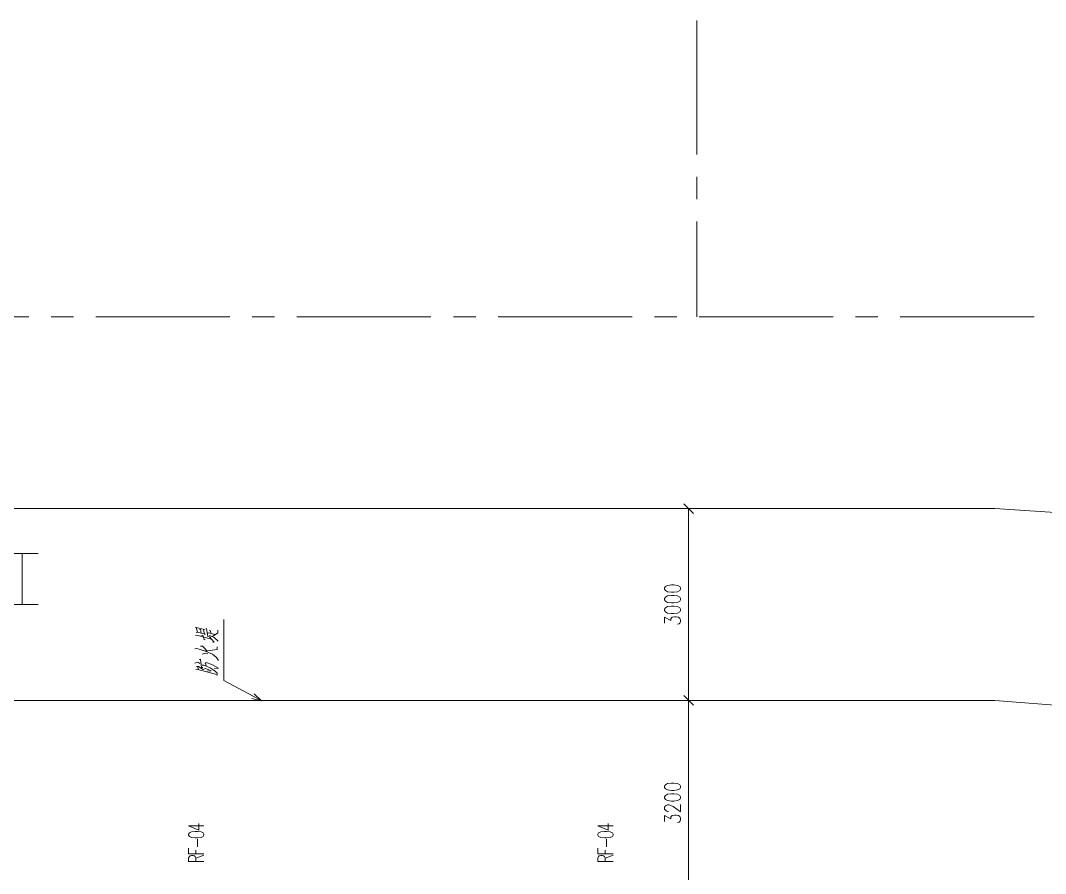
# Model space of a CAD drawing. Header units: millimetres. Extents: x 261 to 114907, y 32 to 1998430.
# Drawn here: x 77117 to 93142, y 1959347 to 1972686 of the extents above; entities that cross this region are included whole.
import ezdxf

# ---------------------------------------------------------------- set-up
doc = ezdxf.new("R2010")
doc.units = ezdxf.units.MM

msp = doc.modelspace()

# ---------------------------------------------------------------- linework, layer by layer
at = {"color": 0, "lineweight": 0}
for points in [[(87691, 1972686), (87691, 1970590)], [(87691, 1970240), (87691, 1969891)], [(87691, 1969542), (87691, 1968054)], [(77247, 1968054), (75151, 1968054)], [(77946, 1968054), (77597, 1968054)], [(80391, 1968054), (78295, 1968054)], [(81090, 1968054), (80741, 1968054)], [(83535, 1968054), (81439, 1968054)], [(84234, 1968054), (83885, 1968054)], [(86679, 1968054), (84583, 1968054)], [(87378, 1968054), (87029, 1968054)], [(89823, 1968054), (87727, 1968054)], [(90522, 1968054), (90173, 1968054)], [(92967, 1968054), (90871, 1968054)], [(87638, 1964979), (87488, 1965128)], [(92350, 1965053), (37837, 1965053)], [(87138, 1965053), (87565, 1965053)], [(87563, 1962053), (87563, 1965053)], [(101352, 1956052), (101275, 1957226), (101046, 1958382), (100667, 1959496), (100146, 1960553), (99492, 1961532), (98716, 1962417), (97830, 1963193), (96851, 1963847), (95795, 1964368), (94680, 1964747), (93525, 1964976), (92350, 1965053)], [(77396, 1964353), (72895, 1964353)], [(77396, 1964353), (72895, 1964353)], [(77146, 1963553), (77146, 1964353)], [(77146, 1963553), (77146, 1964353)], [(77396, 1963553), (72895, 1963553)], [(77396, 1963553), (72895, 1963553)], [(87188, 1963261), (87188, 1963353), (87283, 1963303), (87283, 1963328), (87295, 1963345), (87307, 1963353), (87342, 1963362), (87366, 1963362), (87402, 1963353), (87426, 1963337), (87438, 1963312), (87438, 1963286), (87426, 1963261), (87414, 1963253), (87390, 1963245)], [(79866, 1963193), (79850, 1963189), (79866, 1963195), (79992, 1963161), (79979, 1963164), (79995, 1963086)], [(79866, 1963193), (79882, 1963123)], [(79932, 1963167), (79916, 1963163)], [(79932, 1963167), (79941, 1963107)], [(80061, 1963057), (80048, 1963051), (80026, 1963179), (80017, 1963171)], [(80297, 1962363), (80297, 1963320)], [(79872, 1963074), (79853, 1963069)], [(79885, 1963122), (79866, 1963117)], [(79872, 1963074), (80102, 1963013)], [(79885, 1963122), (80011, 1963089), (79995, 1963089)], [(80007, 1963007), (79989, 1963002), (79966, 1963076), (79948, 1963070)], [(80058, 1963110), (80045, 1963106)], [(80058, 1963110), (80156, 1963086)], [(80086, 1963066), (80067, 1963063)], [(80096, 1963096), (80083, 1963147), (80071, 1963146)], [(80143, 1962967), (80071, 1963046)], [(80086, 1963066), (80146, 1963038), (80206, 1962979)], [(80121, 1963051), (80203, 1963110), (80203, 1963150)], [(79872, 1962867), (79841, 1962860)], [(79872, 1962867), (79995, 1962830), (80118, 1962777), (80184, 1962724), (80215, 1962679)], [(79963, 1962900), (79932, 1962901)], [(79963, 1962900), (80001, 1962868), (80033, 1962831)], [(80004, 1962824), (80190, 1962852), (80190, 1962889)], [(80143, 1962967), (80124, 1962958)], [(79970, 1962569), (79948, 1962567), (79929, 1962699), (79910, 1962693)], [(80011, 1962793), (79957, 1962775)], [(80011, 1962793), (80045, 1962780)], [(79891, 1962652), (79844, 1962636)], [(79875, 1962543), (79860, 1962537)], [(79891, 1962580), (79869, 1962582), (79900, 1962583), (79973, 1962537), (80004, 1962552), (80052, 1962539), (80096, 1962515), (80039, 1962509)], [(79875, 1962543), (80203, 1962455), (80184, 1962452)], [(79891, 1962652), (79922, 1962633)], [(79891, 1962580), (79900, 1962534)], [(79982, 1962607), (79957, 1962603)], [(79982, 1962607), (80080, 1962564), (80162, 1962512), (80197, 1962474)], [(80020, 1962588), (80011, 1962642), (79998, 1962637), (80020, 1962646), (80108, 1962616), (80215, 1962558), (80146, 1962548)], [(80754, 1962120), (80297, 1962363)], [(92350, 1962053), (37837, 1962053)], [(80886, 1962049), (80735, 1962084)], [(80886, 1962049), (80754, 1962120)], [(80773, 1962155), (80886, 1962049)], [(87138, 1962053), (87565, 1962053)], [(87138, 1962053), (87565, 1962053)], [(87638, 1961978), (87488, 1962128)], [(87488, 1962128), (87638, 1961978)], [(87563, 1958852), (87563, 1962053)], [(98352, 1956052), (98277, 1956990), (98058, 1957906), (97697, 1958776), (97205, 1959579), (96594, 1960295), (95878, 1960907), (95075, 1961399), (94205, 1961759), (93289, 1961979), (92350, 1962053)], [(87247, 1960319), (87235, 1960319), (87211, 1960328), (87200, 1960336), (87188, 1960353), (87188, 1960386), (87200, 1960403), (87211, 1960411), (87235, 1960419), (87259, 1960419), (87283, 1960411), (87319, 1960394), (87438, 1960311), (87438, 1960428)], [(79986, 1960091), (79746, 1960091), (79907, 1960024), (79907, 1960127)], [(86382, 1960091), (86142, 1960091), (86303, 1960024), (86303, 1960127)], [(87188, 1960161), (87188, 1960253), (87283, 1960203), (87283, 1960228), (87295, 1960244), (87307, 1960253), (87342, 1960261), (87366, 1960261), (87402, 1960253), (87426, 1960236), (87438, 1960211), (87438, 1960186), (87426, 1960161), (87414, 1960152), (87390, 1960144)], [(79884, 1959762), (79884, 1959885)], [(86280, 1959762), (86280, 1959885)], [(79986, 1959654), (79746, 1959654), (79746, 1959741)], [(79860, 1959654), (79860, 1959711)], [(86382, 1959654), (86142, 1959654), (86142, 1959741)], [(86257, 1959654), (86257, 1959711)], [(79986, 1959536), (79746, 1959536), (79746, 1959592), (79758, 1959613), (79769, 1959623), (79792, 1959628), (79815, 1959628), (79838, 1959623), (79849, 1959613), (79860, 1959592), (79860, 1959536)], [(79860, 1959587), (79986, 1959633)], [(86382, 1959536), (86142, 1959536), (86142, 1959592), (86154, 1959613), (86165, 1959623), (86188, 1959628), (86211, 1959628), (86234, 1959623), (86245, 1959613), (86257, 1959592), (86257, 1959536)], [(86257, 1959587), (86382, 1959633)]]:
    msp.add_lwpolyline(points, dxfattribs=at)
for points in [[(87188, 1963795), (87200, 1963770), (87235, 1963753), (87295, 1963745), (87331, 1963745), (87390, 1963753), (87426, 1963770), (87438, 1963795), (87438, 1963812), (87426, 1963837), (87390, 1963853), (87331, 1963862), (87295, 1963862), (87235, 1963853), (87200, 1963837), (87188, 1963812)], [(87188, 1963628), (87200, 1963603), (87235, 1963587), (87295, 1963578), (87331, 1963578), (87390, 1963587), (87426, 1963603), (87438, 1963628), (87438, 1963645), (87426, 1963670), (87390, 1963687), (87331, 1963695), (87295, 1963695), (87235, 1963687), (87200, 1963670), (87188, 1963645)], [(87188, 1963462), (87200, 1963437), (87235, 1963420), (87295, 1963412), (87331, 1963412), (87390, 1963420), (87426, 1963437), (87438, 1963462), (87438, 1963478), (87426, 1963503), (87390, 1963520), (87331, 1963528), (87295, 1963528), (87235, 1963520), (87200, 1963503), (87188, 1963478)], [(87188, 1960694), (87200, 1960669), (87235, 1960653), (87295, 1960644), (87331, 1960644), (87390, 1960653), (87426, 1960669), (87438, 1960694), (87438, 1960711), (87426, 1960736), (87390, 1960753), (87331, 1960761), (87295, 1960761), (87235, 1960753), (87200, 1960736), (87188, 1960711)], [(87188, 1960528), (87200, 1960503), (87235, 1960486), (87295, 1960478), (87331, 1960478), (87390, 1960486), (87426, 1960503), (87438, 1960528), (87438, 1960544), (87426, 1960569), (87390, 1960586), (87331, 1960594), (87295, 1960594), (87235, 1960586), (87200, 1960569), (87188, 1960544)], [(79884, 1959906), (79849, 1959906), (79792, 1959911), (79758, 1959926), (79746, 1959947), (79746, 1959962), (79758, 1959983), (79792, 1959998), (79849, 1960004), (79884, 1960004), (79941, 1959998), (79975, 1959983), (79986, 1959962), (79986, 1959947), (79975, 1959926), (79941, 1959911)], [(86280, 1959906), (86245, 1959906), (86188, 1959911), (86154, 1959926), (86142, 1959947), (86142, 1959962), (86154, 1959983), (86188, 1959998), (86245, 1960004), (86280, 1960004), (86337, 1959998), (86371, 1959983), (86382, 1959962), (86382, 1959947), (86371, 1959926), (86337, 1959911)]]:
    msp.add_lwpolyline(points, close=True, dxfattribs=at)

doc.saveas('drawing.dxf')
